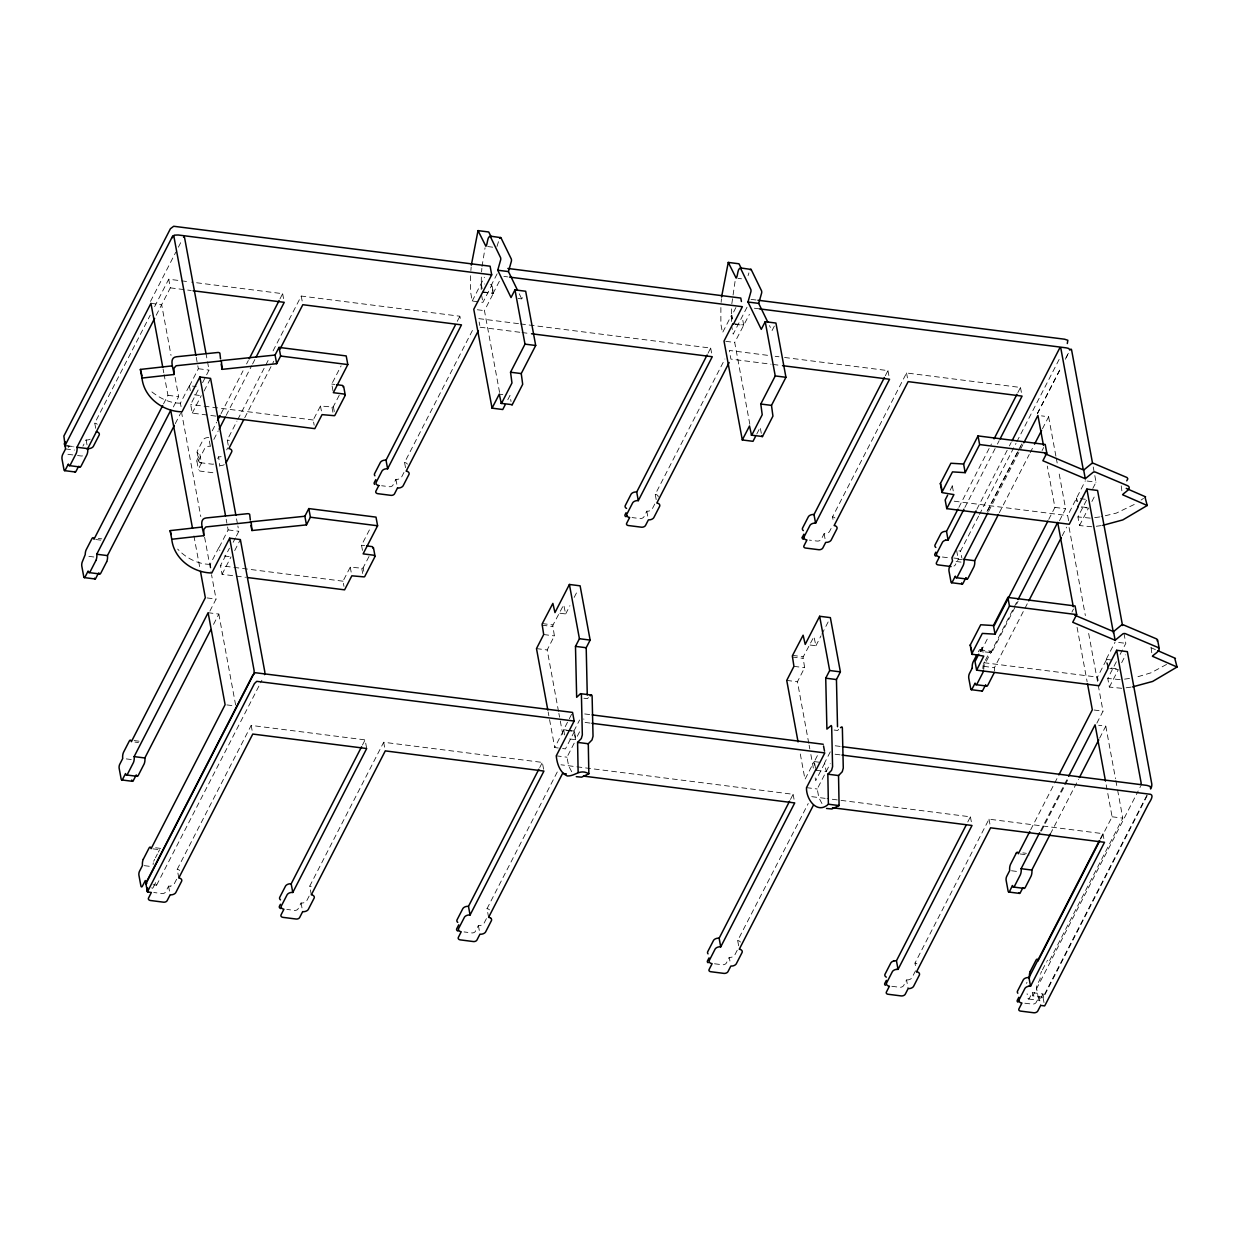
<?xml version="1.0" encoding="UTF-8"?>
<svg xmlns="http://www.w3.org/2000/svg" width="1239" height="1239" viewBox="0 0 1239 1239"><rect width="100%" height="100%" fill="white"/><g stroke="black" fill="none" stroke-linecap="round" stroke-linejoin="round"><path stroke-width="0.75" stroke-dasharray="5 3.75" d="M470.634 275.724L470.619 292.172L472.229 301L482.931 302.362L491.898 284.908L486.54 284.227M481.336 277.087L481.212 289.647M720.881 307.535L720.866 323.983L722.476 332.795L731.444 315.341L732.357 320.328M731.583 308.898L731.459 321.459M68.919 446.272L68.284 447.511M558.526 711.465L547.189 649.964L554.391 635.901L552.826 625.71A3.423 1.162 -82.8 0 1 552.95 625.106L563.714 604.802L565.665 613.955L556.745 612.825M808.773 743.276L797.436 681.76L804.638 667.697L803.073 657.522A3.423 1.162 -82.8 0 1 803.197 656.918L813.961 636.614L815.912 645.767L808.773 644.853M470.882 270.551L471.176 266.974M481.584 271.899L481.878 268.336M721.129 302.347L721.423 298.785M731.831 303.71L735.316 279.596M482.017 266.555L485.069 247.8M496.994 246.484L498.667 241.109M748.062 275.631L748.914 272.905M1139.911 787.648L1140.546 786.378M950.174 490.195L952.326 485.967L948.966 485.58M980.018 651.714L982.171 647.486L978.81 647.099M150.508 301.387L175.799 252.183M178.385 247.165L181.823 240.474M90.153 439.164A4.584 2.943 -10.5 0 1 87.814 439.922A4.507 2.896 -10.5 0 1 86.111 439.938L83.106 445.808A2.865 1.843 -10.5 0 1 82.889 446.133M95.713 428.322L94.753 423.134L150.229 315.202M154.627 306.622L168.721 279.209L189.613 281.873M156.222 315.264L170.316 287.851L168.721 279.209M163.533 403.883L167.946 395.303L164.121 374.658M173.367 406.95L178.648 396.666L174.838 376.021M181.049 406.624L180.414 403.171L189.381 385.716L196.227 386.583M189.443 386.057L198.348 368.726L196.242 357.328M175.257 423.661L180.538 413.392M215.772 416.103L192.277 413.114L190.682 404.472L199.649 387.017M202.577 382.696L205.813 376.393M206.619 374.813L209.05 370.074L207.3 360.58M192.277 413.114L201.245 395.659M204.11 390.982L210.584 378.375M208.741 437.63A4.553 2.927 -10.5 0 0 203.165 439.737L197.311 451.104A4.507 2.896 -10.5 0 0 197.14 452.235A4.584 2.943 -10.5 0 0 198.612 454.001L199.882 454.403L197.032 459.963A3.345 2.153 -10.5 0 0 198.782 462.488L212.194 464.191A2.865 1.843 -10.5 0 0 213.805 464.006M212.256 430.769L216.655 422.205M221.053 413.64L243.045 370.802M246.576 363.941L248.327 360.518M280.014 298.831L282.647 293.689L191.503 282.105M213.851 439.411L218.25 430.847M226.164 415.421L251.687 365.737M252.57 364.018L255.203 358.876M217.708 458.569L218.637 456.788L219.783 466.298M228.224 445.173L227.264 439.984L236.959 421.136M237.826 419.417L269.529 357.73M273.06 350.885L301.232 296.059L459.886 316.224L460.846 321.397M226.675 449.896L227.682 447.945M244.718 417.775L273.773 361.246M210.831 567.818L210.196 564.349L219.164 546.91L219.845 550.565M219.226 547.251L228.131 529.905L226.164 519.249M232.622 575.639L222.06 574.307L220.465 565.665L229.432 548.211M233.164 542.31L235.596 537.571M236.417 535.991L238.848 531.268L237.857 525.94M222.06 574.307L231.027 556.853M234.698 550.596L240.381 539.569M209.887 611.075L216.051 599.072L211.544 574.71M339.223 395.303L333.26 406.764A3.423 2.199 -10.5 0 1 332.764 407.058L320.467 405.989L313.219 420.006L314.179 425.194M154.674 859.293L153.992 860.625A4.507 1.533 -82.8 0 0 153.729 861.291M155.448 857.791L157.399 853.996M158.344 852.138L159.599 849.706M153.357 887.093L156.006 881.92L156.61 885.157L153.032 884.708M156.61 885.157L261.909 680.257M457.253 321.35L459.886 316.224M170.301 886.117A4.507 2.896 -10.5 0 1 168.597 886.133L165.546 892.018A2.865 1.843 -10.5 0 1 162.03 893.551L153.729 892.498M178.803 877.986L177.208 869.344L251.176 725.419L365.102 739.884L366.698 748.526M472.229 301L484.434 277.242M176.619 879.256L174.203 883.934A4.507 2.896 -10.5 0 1 172.593 885.374A4.584 2.943 -10.5 0 1 170.254 886.133M497.133 273.819L491.465 284.846L493.06 293.488L482.792 292.187L481.197 283.545L484.759 283.994M403.976 472.431L401.56 477.108A4.507 2.896 -10.5 0 1 399.949 478.548A4.584 2.943 -10.5 0 1 397.611 479.307A4.507 2.896 -10.5 0 1 395.953 479.307L392.918 485.177A2.865 1.843 -10.5 0 1 389.495 486.726L381.627 485.734M405.525 467.707L404.564 462.519L474.119 327.158M493.06 293.488L501.176 277.722M499.58 392.438L484.464 310.648L493.432 293.194L491.898 284.908M369.021 556.481L363.042 567.942A3.423 2.199 -10.5 0 1 362.547 568.252L350.25 567.168L343.002 581.199L343.962 586.372M518.165 298.46L521.743 298.909L523.307 295.842M362.454 745.026L365.102 739.884M309.13 896.107L306.714 900.784A4.507 2.896 -10.5 0 1 305.119 902.209A4.584 2.943 -10.5 0 1 302.781 902.968A4.507 2.896 -10.5 0 1 301.108 902.968L298.072 908.853A2.865 1.843 -10.5 0 1 294.65 910.402L286.782 909.411M311.314 894.821L309.719 886.179L383.687 742.254L542.341 762.419L543.936 771.061M565.665 613.955L569.909 605.685M574.168 597.415L577.56 590.786M708.027 353.223L710.675 348.082L520.395 323.906M735.92 307.52L731.862 315.403L732.512 318.857M747.009 307.241L733.178 334.158L731.8 326.74M654.765 504.056L652.256 508.919A4.507 2.896 -10.5 0 1 650.661 510.391A4.584 2.943 -10.5 0 1 648.307 511.165L646.82 511.196L643.955 516.756A3.345 2.153 -10.5 0 1 639.974 518.568L632.06 517.561M749.827 424.234L734.712 342.46L749.409 314.319M539.708 767.561L542.341 762.419M564.597 734.928L563.637 729.74L568.5 720.277M569.321 718.713L571.752 713.974M558.309 748L554.731 747.535L563.714 730.096L574.416 731.444L575.949 739.745L568.67 738.816M774.344 326.105L771.99 330.705L769.496 325.594M579.573 731.815L575.516 739.683L573.92 731.056L579.589 720.014M574.416 731.444L565.449 748.898L560.09 748.217M486.416 918.626L484.015 923.303A4.507 2.896 -10.5 0 1 482.405 924.743A4.584 2.943 -10.5 0 1 480.066 925.502A4.507 2.896 -10.5 0 1 478.378 925.518L475.358 931.387A2.865 1.843 -10.5 0 1 471.935 932.936L464.067 931.929M488.6 917.356L487.004 908.714L557.457 771.634M571.721 771.758L568.624 765.95L566.982 757.199L574.307 742.92M885.327 375.758L887.96 370.616L780.926 357.018M831.09 528.48L829.557 531.454A4.507 2.896 -10.5 0 1 827.962 532.909A4.584 2.943 -10.5 0 1 825.608 533.699L824.105 533.73L821.256 539.29A3.345 2.153 -10.5 0 1 817.275 541.087L809.361 540.096M815.912 645.767L821.008 635.839M821.86 634.182L828.659 620.94M790.482 799.434L793.115 794.292L560.973 764.788M815.603 768.521L814.317 761.598L818.375 753.715M830.269 751.872L824.601 762.914L826.196 771.556L815.494 770.193M824.663 763.255L815.696 780.709L814.751 775.583M958.847 507.401L991.417 444.011M1017.839 392.608L1020.487 387.466L906.545 372.985L832.531 516.911L833.166 520.365M821.968 803.553L818.871 797.746L817.229 788.995L825.375 773.136M826.196 771.556L830.238 763.673M737.22 950.251L734.712 955.13A4.507 2.896 -10.5 0 1 733.767 956.167A4.584 2.943 -10.5 0 1 730.762 957.36L729.043 957.375M964.84 507.479L996.543 445.792M997.426 444.073L999.176 440.65M976.89 509.198L1008.561 447.589M1009.429 445.901L1011.163 442.509M978.609 516.136L960.566 551.076L961.836 557.984M979.46 514.464L1015.995 443.376M1016.847 441.719L1060.15 357.467M987.018 511.506L1017.591 452.018M1018.443 450.361L1020.998 445.405M1037.306 413.671L1060.878 367.782M987.591 510.561L1019.263 448.952M1020.131 447.264L1021.865 443.872M1037.492 413.47L1061.018 367.689M1065.354 359.248L1068.792 352.557M988.614 511.382L1022.949 444.553M999.315 512.729L1029.253 454.481M1030.136 452.762L1033.667 445.916M1042.464 428.771L1048.628 416.784L1041.488 415.87M1042.076 450.578L1043.656 447.527M978.33 651.838L978.965 650.614A4.553 1.549 -82.8 0 1 980.963 651.373L991.665 652.721L1018.071 601.302M980.963 651.373L988.877 635.948M1048.752 519.389L1054.916 507.401L1047.296 466.096M984.556 661.905L983.828 663.33A4.507 1.533 -82.8 0 0 983.565 663.996M985.361 660.341L989.682 651.977A4.553 1.549 -82.8 0 1 991.665 652.736M983.751 669.447A4.507 1.533 -82.8 0 0 983.72 666.334L1017.188 601.209M1059.469 520.752L1065.617 508.749L1058.695 471.207M1068.622 520.798L1067.662 515.61L1085.333 480.809M994.452 670.826A4.584 1.564 -82.8 0 0 994.53 669.989A4.507 1.533 -82.8 0 0 994.421 667.682L1027.89 602.572M1062.226 535.759L1066.64 527.179M1091.9 526.776L1079.525 525.553L1077.93 516.911L1086.897 499.456M1092.798 488.476L1096.035 482.172L1094.626 474.568M1079.525 525.553L1088.492 508.098L1081.647 507.231M1091.9 501.501L1095.137 495.197M1071.921 612.097L1073.501 609.03M967.767 821.968L970.416 816.826L827.048 798.597M915.528 970.818L912.012 977.648A4.507 2.896 -10.5 0 1 911.052 978.702A4.584 2.943 -10.5 0 1 908.048 979.894L906.344 979.91M1107.743 667.635L1106.21 659.334L1115.115 641.988M1098.141 680.583L1097.506 677.129L1106.473 659.675L1107.434 664.863M1121.744 688.295L1109.37 687.072L1107.774 678.43L1116.742 660.976M1120.149 654.393L1125.817 643.351L1123.525 630.93M1030.678 829.743L1057.982 776.621M1121.682 662.679L1125.724 654.796M1109.37 687.072L1118.337 669.618L1109.788 668.533M1041.38 831.106L1068.684 777.984M1096.856 723.158L1103.02 711.155L1088.477 632.448M1100.294 838.803L1102.927 833.661L989.001 819.18L914.986 963.106L915.621 966.559M1026.465 983.379L1026.992 982.357M1100.635 839.051L1112.095 816.78L1105.854 782.986M1041.658 971.376L1040.977 972.723A4.507 1.533 -82.8 0 0 1040.698 973.42M1042.433 969.874L1046.583 961.789M1117.593 789.986L1122.797 818.143L1048.829 962.068A4.507 1.533 -82.8 0 0 1048.473 960.999A4.584 1.564 -82.8 0 0 1047.698 960.519A4.507 1.533 -82.8 0 0 1047.11 960.953M1147.175 795.686L1043.579 997.24L1032.877 995.893L1138.192 790.978M1146.911 795.268L1043.021 997.271L1044.616 1005.913M333.028 390.951L331.742 384.044L341.112 365.861M213.542 624.363L218.823 614.079L208.121 612.716M362.485 550.41L361.525 545.222L370.043 528.697M507.804 399.732L509.972 395.52L511.041 401.529M656.19 499.565L655.23 494.376L724.908 359.031M756.766 434.022L760.219 427.331L761.288 433.325M738.645 945.76L737.685 940.571L808.231 803.507M1066.067 357.699L1068.901 352.17M1040.497 831.013L1067.801 777.906M1050.316 834.079L1078.503 779.269M1099.628 738.15L1105.792 726.162L1098.668 725.264M1043.579 997.24L1042.99 994.003L1032.288 992.64L1029.439 998.185A3.345 1.146 -82.8 0 1 1027.89 998.092L1027.085 993.74M1042.99 994.003L1040.14 999.548A3.345 1.146 -82.8 0 1 1038.592 999.455L1036.594 988.614A2.865 0.976 -82.8 0 1 1037.182 984.742L1040.187 978.872A4.507 1.533 -82.8 0 1 1040.466 974.164M588.417 697.619L587.363 698.672L583.786 698.207M838.664 729.43L837.61 730.468L834.033 730.019M961.805 559.672L958.258 559.223L955.254 564.984A3.345 2.153 -10.5 0 1 953.999 566.037M1121.218 485.874L1121.93 491.279M1151.774 652.798L1151.062 647.393M1141.057 500.076L1143.489 498.388M1166.534 664.445L1151.046 672.792L1135.884 677.315M1134.227 504.474L1116.354 513.101L1101.13 516.725M1099.643 516.957L1093.015 517.856M1101.254 525.599L1094.61 526.498M1129.488 678.461L1122.859 679.375M1131.099 687.103L1124.454 688.017M1090.305 518.134L1077.93 516.911M1120.149 679.653L1107.774 678.43M313.219 420.006L190.682 404.472M343.002 581.199L220.465 565.665M487.701 246.546L493.06 247.227M737.948 278.341L741.526 278.806M751.051 299.373L757.943 300.241M503.855 276.39L507.603 276.87M754.381 308.232L759.538 308.883M482.73 291.831L493.432 293.194M732.977 323.642L743.679 325.005M735.176 324.262L743.741 325.346L742.146 316.704M477.325 309.75L484.464 310.648M725.791 341.314L734.712 342.46M518.491 323.658L478.533 318.593L479.803 325.501M767.545 355.314L729.306 350.451L730.902 359.093L771.045 364.204M775.18 356.29L779.006 356.77M170.316 287.851L191.209 290.515M480.128 327.22L520.086 332.3M521.991 332.548L529.595 333.508M772.966 364.436L780.601 365.412M150.941 303.338L161.659 304.701L171.013 355.376M499.271 394.157L502.833 394.622M331.742 384.044L334.886 384.446M1087.114 481.026L1096.035 482.172M198.348 368.726L209.05 370.074M1085.333 499.286L1076.412 498.14L1077.032 501.47M1081.523 506.89L1088.663 507.804M194.399 394.792L201.678 395.721M1054.916 507.401L1065.617 508.749M167.946 395.303L178.648 396.666M954.185 501.191L1067.662 515.61M180.414 403.171C169.124 403.294 158.809 397.688 150.368 390.657M958.924 550.875L960.566 551.076M953.705 557.999L962.626 559.13M67.448 445.808L73.659 446.598M942.399 557.008L949.461 557.906M64.955 445.684L73.875 446.83M201.694 463.076L200.207 462.643A4.584 2.943 -10.5 0 1 198.736 460.877L197.14 452.235M956.09 561.468L963.23 562.382M65.543 448.936L74.464 450.067M72.869 454.93L67.711 454.264A3.345 2.153 -10.5 0 1 66.705 453.846M77.546 455.534L81.185 455.983A2.865 1.843 -10.5 0 0 83.772 455.394M361.525 545.222L364.669 545.625M1118.678 642.452L1125.817 643.351M228.131 529.905L238.848 531.268M1106.21 659.334L1113.334 660.248M979.894 649.809L990.596 651.172M98.268 538.407L101.83 538.857M1111.306 668.084L1116.649 668.766M95.759 539.507L101.118 540.189M224.182 555.986L231.461 556.9M210.196 564.349C197.806 564.272 185.958 557.999 177.657 549.094M984.029 662.71L1097.506 677.129M983.72 666.334L994.421 667.682M88.883 556.357L94.241 557.039M236.324 576.12L245.554 577.281M542.295 623.573L552.997 624.936M792.542 655.385L803.244 656.747M542.016 625.184L552.718 626.547M792.263 656.98L802.965 658.343M543.689 634.538L554.391 635.901M793.936 666.35L804.638 667.697M1094.099 710.024L1103.02 711.155M207.13 597.941L216.051 599.072M536.487 648.601L547.189 649.964M786.734 680.412L797.436 681.76M584.7 713.943L590.337 714.655M835.225 745.785L840.398 746.436M590.058 723.065L584.436 722.352L583.786 718.899M835.101 754.21L840.274 754.861M563.637 729.74L567.075 730.174M568.778 730.391L573.92 731.056M814.317 761.598L821.163 762.465M1112.095 816.78L1122.797 818.143M226.892 704.914L234.032 705.827M556.265 755.836L566.982 757.199M806.512 787.648L817.229 788.995M811.762 796.662L825.143 798.365M1022.856 852.881L1026.434 853.33M134.106 740.566L139.449 741.247M1020.131 853.965L1029.051 855.096M134.943 742.099L138.505 742.548M1011.504 870.754L1018.644 871.667M126.301 758.903L131.659 759.584M155.649 847.77L161.008 848.452A4.507 1.533 -82.8 0 0 160.11 848.87M152.924 848.854L160.063 849.753M144.297 865.658L151.421 866.557M1028.587 999.006L1039.289 1000.369M714.516 963.772L722.43 964.763A3.345 2.153 -10.5 0 0 726.41 962.966L729.26 957.406L730.22 962.595M891.817 986.29L899.715 987.297A3.345 2.153 -10.5 0 0 903.696 985.485L906.561 979.941L908.156 988.583M1024.839 1003.203L1032.412 1004.148A3.345 2.153 -10.5 0 0 1036.098 1002.537L1039.103 996.776L1040.698 1005.418M1150.83 647.61L1156.095 649.917M519.249 293.782L521.743 298.909M1093.232 466.979L1094.285 472.663M1076.629 498.155L1077.264 501.609M1048.628 416.784L1055.907 456.2M1056.263 458.074L1057.301 463.711M1069.087 527.504L1085.364 615.582M1105.792 726.162L1115.518 778.727M1115.859 780.601L1117.237 788.112M1077.078 627.337L1087.13 681.698M1020.487 387.466L1021.432 392.655M1102.927 833.661L1103.887 838.849M952.326 485.967L953.612 492.89M982.171 647.486L983.456 654.393M956.663 550.581L958.258 559.223M1032.288 992.64L1032.877 995.893M906.545 372.985L907.831 379.893M989.001 819.18L990.596 827.822M887.96 370.616L888.921 375.804M970.416 816.826L971.376 821.999M824.105 533.73L825.391 540.653M814.565 765.206L813.961 761.892L804.994 779.346L800.146 753.188M809.129 745.166L809.826 748.976M810.864 754.551L813.465 768.66M710.675 348.082L711.945 355.004M793.115 794.292L794.726 802.934M646.82 511.196L648.09 518.119M481.553 294.944L482.931 302.362M558.882 713.37L559.579 717.18M560.291 720.99L563.218 736.849M548.18 712.007L548.877 715.817M549.574 719.627L554.731 747.535M395.922 479.323L397.208 486.23M478.378 925.518L479.648 932.425M333.384 406.655L334.344 411.844M363.166 567.849L363.817 571.303M331.99 407.352L332.95 412.541M361.773 568.546L362.733 573.719M301.232 296.059L302.192 301.232M383.687 742.254L385.283 750.896M320.467 405.989L321.428 411.162M350.25 567.168L351.21 572.356M282.647 293.689L283.932 300.597M205.891 352.991L206.944 358.69M236.541 518.847L237.532 524.174M301.077 902.983L302.672 911.625M209.376 441.084L210.336 446.272M189.381 385.716L190.651 392.624M251.176 725.419L252.446 732.326M199.882 454.403L201.477 463.045L198.627 468.605A3.345 2.153 -10.5 0 0 200.377 471.13L213.789 472.833A2.865 1.843 -10.5 0 0 215.4 472.648M196.893 461.14L198.488 469.782M181.421 411.673L200.811 516.617M204.621 537.23L211.203 572.836M218.823 614.079L235.813 706.06M163.083 369.036L163.78 372.784M193.919 535.868L199.804 567.725M86.111 439.938L87.071 445.126M168.566 886.148L170.161 894.79M982.93 668.812L982.899 668.022A4.584 1.564 -82.8 0 1 983.332 664.724M914.986 963.106A4.507 2.896 -10.5 0 1 916.891 963.772M737.685 940.571A4.507 2.896 -10.5 0 1 740.411 942.089M309.719 886.179A4.507 2.896 -10.5 0 1 311.19 886.597M487.004 908.714A4.507 2.896 -10.5 0 1 489.049 909.472A4.584 2.943 -10.5 0 1 489.498 909.891M177.208 869.344A4.507 2.896 -10.5 0 1 179.237 870.103A4.584 2.943 -10.5 0 1 179.686 870.506M153.156 887.449A3.345 1.146 -82.8 0 1 151.747 887.774M153.109 864.481A4.584 1.564 -82.8 0 1 153.326 862.824M198.736 460.877A4.507 2.896 -10.5 0 1 198.906 459.746L204.76 448.379A4.553 2.927 -10.5 0 1 210.336 446.272M224.259 464.656A4.584 2.943 -10.5 0 1 221.92 465.415A4.507 2.896 -10.5 0 1 220.232 465.43M832.531 516.911A4.507 2.896 -10.5 0 1 834.916 517.964M655.23 494.376A4.507 2.896 -10.5 0 1 657.166 495.042A4.553 2.927 -10.5 0 1 658.219 496.978M404.564 462.519A4.507 2.896 -10.5 0 1 406.593 463.278A4.584 2.943 -10.5 0 1 407.352 464.16M227.264 439.984A4.507 2.896 -10.5 0 1 229.308 440.743M221.146 456.602A4.584 2.943 -10.5 0 1 220.325 456.773A4.507 2.896 -10.5 0 1 218.637 456.788M94.753 423.134A4.507 2.896 -10.5 0 1 96.797 423.893A4.584 2.943 -10.5 0 1 97.231 424.311"/><path stroke-width="1.5" d="M172.376 365.861L140.379 369.423L141.974 378.065L173.971 374.503C174.064 369.842 168.117 357.854 176.279 356.786L218.11 352.465A3.02 1.951 -10.5 0 1 219.876 353.1L220.527 358.783M173.971 374.503L174.002 368.2L176.139 365.753L219.706 361.107A3.02 1.951 -10.5 0 1 221.471 361.742L222.137 369.346L276.669 363.693L280.618 356.042L279.023 347.4L346.208 355.934L347.818 364.576L333.337 392.686L344.008 394.033L345.232 395.334L334.855 415.406A3.423 2.199 -10.5 0 1 334.36 415.7L322.063 414.631L314.814 428.648L217.63 416.335M202.158 527.04L170.161 530.617L171.756 539.259L203.754 535.682C203.846 531.02 197.899 519.033 206.061 517.964L247.893 513.658A3.02 1.951 -10.5 0 1 249.659 514.293L250.324 519.977M203.754 535.682L203.8 529.378L205.922 526.947L249.488 522.3A3.02 1.951 -10.5 0 1 251.254 522.935L251.935 530.524L306.467 524.887L310.4 517.221L308.805 508.579L376.006 517.128L377.601 525.77L363.12 553.864L373.791 555.227L375.014 556.512L364.762 576.491A3.423 2.199 -10.5 0 1 364.142 576.894L351.845 575.81L344.597 589.841L247.413 577.529M336.822 384.679L342.63 385.468L343.342 387.28M366.605 545.872L372.412 546.662L373.125 548.474M471.316 265.192L478.022 230.624L488.724 231.987L491.093 236.695M721.563 297.004L728.269 262.42L738.971 263.783L741.34 268.491M1150.458 788.252L1150.288 786.471L1147.035 785.418L842.303 746.683M511.738 404.688L512.001 404.812A3.423 1.162 -82.8 0 0 512.234 404.719L522.688 384.307L521.247 373.574L535.697 345.495L525.677 291.242L514.975 289.88L511.026 297.546L497.737 270.226L500.711 259.71A3.02 1.038 -82.8 0 0 500.618 257.727L490.427 236.757C487.33 235.038 487.516 245.307 485.92 246.313L478.022 230.624M517.577 290.36L508.439 271.589L511.428 261.073A3.02 1.038 -82.8 0 0 511.335 259.09L500.897 237.656L489.947 236.091M761.815 435.927L762.155 436.608A3.423 1.162 -82.8 0 0 762.481 436.515L772.935 416.118L771.494 405.385L785.944 377.291L775.924 323.054L765.222 321.691L761.273 329.342L747.984 302.022L750.958 291.506A3.02 1.038 -82.8 0 0 750.865 289.539L740.674 268.553C737.577 266.85 737.763 277.118 736.167 278.125L728.269 262.42M767.824 322.171L758.686 303.385L761.675 292.869A3.02 1.038 -82.8 0 0 761.582 290.902L751.144 269.452L740.194 267.887M1157.427 641.244L1156.885 639.045L1123.618 624.952A3.02 1.951 -10.5 0 0 1121.45 625.091L1113.536 631.596L1115.131 640.238L1123.045 633.733A3.02 1.951 -10.5 0 1 1125.213 633.594L1157.753 647.362C1162.554 650.026 1153.354 654.471 1152.425 656.252L1177.05 667.016L1152.642 681.435L1132.57 686.886M162.743 367.162L150.941 303.338L76.973 447.264A4.507 1.533 -82.8 0 1 76.694 451.972A4.507 1.533 -82.8 0 1 76.199 453.428L70.391 464.733A4.507 1.533 -82.8 0 1 68.703 465.136A4.507 1.533 -82.8 0 1 68.346 464.067L65.326 469.937A2.865 0.976 -82.8 0 1 63.994 469.782L61.996 458.926A3.345 1.146 -82.8 0 1 62.693 454.481L65.543 448.936L63.87 436.035L170.424 228.719L173.692 226.272L490.102 266.199L491.697 274.841L473.763 309.285L492.053 408.158L502.755 409.52L505.218 404.735M65.466 444.662L65.032 445.699L65.961 445.823M302.672 911.625L299.668 917.495A2.865 1.843 -10.5 0 1 296.245 919.044L282.833 917.34A3.345 2.153 -10.5 0 1 281.083 914.8L283.932 909.24L282.662 908.853A4.584 2.943 -10.5 0 1 281.191 907.087A4.507 2.896 -10.5 0 1 281.346 905.941L287.216 894.573A4.553 2.927 -10.5 0 1 292.791 892.467L366.698 748.526L252.771 734.061L178.803 877.986A4.507 2.896 -10.5 0 1 180.863 878.761A4.584 2.943 -10.5 0 1 181.761 880.139A4.507 2.896 -10.5 0 1 181.606 881.27L175.799 892.576A4.507 2.896 -10.5 0 1 174.188 894.016A4.584 2.943 -10.5 0 1 171.849 894.775A4.507 2.896 -10.5 0 1 170.192 894.775L167.141 900.66A2.865 1.843 -10.5 0 1 163.641 902.193L150.151 900.459A3.345 2.153 -10.5 0 1 148.463 898.167L151.375 892.483L147.472 891.894L147.921 890.872L254.46 683.572L256.752 681.342L574.153 721.036L572.557 712.41L255.157 672.7L252.477 675.689L146.326 882.23L145.877 883.268L146.822 883.376M804.142 536.719L809.965 525.398A4.507 2.896 -10.5 0 1 810.91 524.376A4.584 2.943 -10.5 0 1 813.078 523.369A4.507 2.896 -10.5 0 1 815.587 523.199L889.556 379.258L782.521 365.66M95.961 560.4L90.153 571.706A4.507 1.533 -82.8 0 1 88.124 571.04L85.104 576.909A2.865 0.976 -82.8 0 1 83.772 576.785L81.774 565.96A3.345 1.131 -82.8 0 1 82.455 561.468L85.228 554.576A4.584 1.564 -82.8 0 1 86.157 549.853L91.996 538.531A4.553 1.549 -82.8 0 1 93.684 538.315A4.507 1.533 -82.8 0 1 93.978 539.275L162.665 405.587M106.662 561.763L100.855 573.068A4.507 1.533 -82.8 0 1 100.251 573.812A4.584 1.564 -82.8 0 1 99.399 573.781A4.507 1.533 -82.8 0 1 98.981 573.007M143.29 859.277L149.098 847.956A4.584 1.564 -82.8 0 1 151.143 848.638L225.111 704.697L208.121 612.716L134.137 756.611A4.507 1.533 -82.8 0 1 133.425 762.589L127.571 774.034A4.507 1.533 -82.8 0 1 125.867 774.483L125.542 773.585L122.676 779.145A3.345 1.131 -82.8 0 1 121.143 778.99L119.13 768.165A2.865 0.976 -82.8 0 1 119.734 764.308L122.738 758.454A4.507 1.533 -82.8 0 1 123.513 752.336L129.336 740.984A4.584 1.564 -82.8 0 1 131.38 741.665L205.349 597.725L200.501 571.473M1030.259 971.361L1036.083 960.039A4.584 1.564 -82.8 0 1 1038.127 960.721M1150.613 788.995L1151.248 787.741A3.175 1.084 -82.8 0 0 1151.774 783.9L1127.351 651.652L1116.649 650.289L1107.743 667.635M940.897 484.418L940.509 483.984A3.423 2.199 -10.5 0 1 940.37 483.597L950.886 463.247L963.601 464.021L978.02 435.911L1045.22 444.46L1046.816 453.102L1042.882 460.753L1085.287 478.719L1093.201 472.214A3.02 1.951 -10.5 0 1 1095.369 472.074L1127.908 485.843C1132.709 488.507 1123.51 492.952 1122.58 494.733L1147.206 505.497L1122.797 519.915L1102.725 525.367M1078.224 506.797L1069.257 524.252L946.766 508.64L953.922 494.609L942.105 492.626A3.423 2.199 -10.5 0 1 941.965 492.239L952.481 471.889L965.196 472.663L979.631 444.553L978.02 435.911M970.741 645.937L970.354 645.504A3.423 2.199 -10.5 0 1 970.214 645.116L980.73 624.766L993.446 625.54L1007.88 597.43L1075.065 605.964L1076.676 614.606L1072.726 622.272L1115.131 640.238M1108.069 668.317L1099.101 685.771L976.611 670.16L983.766 656.128L971.949 654.146A3.423 2.199 -10.5 0 1 971.81 653.758L982.326 633.408L995.041 634.182L1009.475 606.072L1007.88 597.43M947.618 495.213L945.171 499.998L946.766 508.64M1067.306 343.528L1067.848 340.276L1064.595 339.207L757.943 300.241M978.748 654.192L975.016 661.518L976.611 670.16M65.187 441.812L64.413 443.33A3.345 2.153 -10.5 0 0 65.109 445.204M64.955 445.684L172.608 236.215A3.175 1.084 -82.8 0 1 173.909 236.51L195.901 355.423M78.599 466.313L76.028 471.3A2.865 0.976 -82.8 0 1 74.805 471.501M87.257 449.478L154.612 318.408M95.976 560.353A4.507 1.533 -82.8 0 0 96.75 554.236L170.719 410.31L192.525 528.372M98.361 573.285L95.806 578.272A2.865 0.976 -82.8 0 1 94.474 578.148M106.678 561.716A4.507 1.533 -82.8 0 0 107.452 555.599L174.374 425.38M235.875 515.223L210.584 378.375L199.882 377.012L182.009 411.813C163.021 411.534 144.096 397.688 141.974 378.065M217.537 420.486L220.17 415.344M249.209 358.799L279.131 300.55M219.133 429.128L225.281 417.14M256.086 357.173L284.242 302.331L193.098 290.747M276.669 363.693L275.073 355.051L279.023 347.4M243.835 419.494L228.859 448.626A4.507 2.896 -10.5 0 1 230.919 449.401A4.584 2.943 -10.5 0 1 231.817 450.779A4.507 2.896 -10.5 0 1 231.678 451.91L226.071 462.828M279.937 349.243L302.827 304.701L461.481 324.866L387.621 468.807A4.553 2.927 -10.5 0 0 382.046 470.913L376.191 482.281A4.507 2.896 -10.5 0 0 376.021 483.411A4.584 2.943 -10.5 0 0 377.508 485.177L378.995 485.595M264.588 674.636A3.175 1.084 -82.8 0 0 264.805 671.817L240.381 539.569L229.664 538.206L211.792 572.991C192.804 572.712 173.878 558.882 171.756 539.259M306.467 524.887L304.871 516.245L308.805 508.579M145.908 883.794L253.561 674.295A3.175 1.084 -82.8 0 0 254.088 670.454L229.664 538.206M147.627 888.022L146.868 889.525A3.345 2.153 -10.5 0 0 148.014 891.646M375.804 479.617L374.317 482.498A3.345 2.153 -10.5 0 0 374.658 484.372M387.621 468.807L386.026 460.165L455.487 324.788M378.778 485.58L375.913 491.14A3.345 2.153 -10.5 0 0 377.678 493.664L391.09 495.368A2.865 1.843 -10.5 0 0 394.513 493.819L397.518 487.965M478.362 330.658L406.16 471.161A4.507 2.896 -10.5 0 1 408.204 471.92A4.584 2.943 -10.5 0 1 409.118 473.313A4.507 2.896 -10.5 0 1 408.963 474.444L403.155 485.75A4.507 2.896 -10.5 0 1 401.56 487.19A4.584 2.943 -10.5 0 1 399.206 487.949A4.507 2.896 -10.5 0 1 397.549 487.949M280.448 904.284L279.472 906.158A3.345 2.153 -10.5 0 0 280.68 908.543M292.776 892.467L291.18 883.825L361.587 746.745M587.271 694.893L586.202 647.734L590.136 640.083L580.115 585.83L569.398 584.467L554.964 612.593L552.873 603.393L542.248 623.759A3.423 1.162 -82.8 0 0 542.124 624.348L543.689 634.538L536.487 648.601L547.824 710.102M626.067 512.714L625.06 514.681A2.865 1.843 -10.5 0 0 626.082 516.725M707.144 354.943L636.707 492.022L638.302 500.664A4.507 2.896 -10.5 0 0 635.746 500.85A4.584 2.943 -10.5 0 0 633.625 501.841A4.507 2.896 -10.5 0 0 632.664 502.864L626.857 514.185A4.507 2.896 -10.5 0 0 626.888 515.842M638.302 500.664L712.27 356.724L531.5 333.756M732.977 323.642L724.01 341.097L742.3 439.953L753.002 441.316L755.465 436.546M733.473 324.045L742.378 306.699L509.477 277.102M576.274 776.667L581.602 777.163L588.835 773.771L588.293 743.756L592.01 739.931L593.032 736.26L592.118 696.287A3.02 1.038 -82.8 0 0 591.623 695.079L580.487 693.67L576.662 697.309L575.485 646.371L579.434 638.72L569.398 584.467M729.152 362.531L656.825 503.019A4.553 2.927 -10.5 0 1 659.69 506.193L653.851 517.561A4.507 2.896 -10.5 0 1 652.907 518.599A4.584 2.943 -10.5 0 1 649.902 519.807L648.415 519.838L645.55 525.398A3.345 2.153 -10.5 0 1 641.57 527.21L628.158 525.506A2.865 1.843 -10.5 0 1 626.655 523.323L629.66 517.468A4.507 2.896 -10.5 0 1 628.188 517.05A4.584 2.943 -10.5 0 1 626.872 515.827M458.755 924.821L456.773 928.692A3.345 2.153 -10.5 0 0 457.965 931.078M490.644 918.114A4.584 2.943 -10.5 0 1 491.558 919.508A4.507 2.896 -10.5 0 1 491.418 920.639L485.611 931.945A4.507 2.896 -10.5 0 1 484 933.385A4.584 2.943 -10.5 0 1 481.661 934.144A4.507 2.896 -10.5 0 1 479.973 934.16L476.953 940.014A2.865 1.843 -10.5 0 1 473.53 941.578L460.118 939.859A3.345 2.153 -10.5 0 1 458.368 937.334L461.218 931.774L459.948 931.387A4.584 2.943 -10.5 0 1 458.476 929.606A4.507 2.896 -10.5 0 1 458.647 928.476L464.501 917.108A4.553 2.927 -10.5 0 1 468.574 915.001A4.507 2.896 -10.5 0 1 470.077 915.001L468.481 906.359L538.826 769.28M470.077 915.001L543.936 771.061L385.283 750.896L311.314 894.821A4.507 2.896 -10.5 0 1 313.374 895.596A4.584 2.943 -10.5 0 1 314.272 896.974A4.507 2.896 -10.5 0 1 314.133 898.105L308.31 909.426A4.507 2.896 -10.5 0 1 306.714 910.851A4.584 2.943 -10.5 0 1 304.376 911.61A4.507 2.896 -10.5 0 1 302.719 911.61M574.153 721.036L556.265 755.836C556.931 763.41 559.858 772.609 567.292 775.986C575.469 776.264 579.697 768.49 588.835 773.771M802.345 537.215L803.91 534.179M884.445 377.477L813.992 514.557L815.587 523.199M1000.059 438.947L1022.082 396.108L908.156 381.627L834.126 525.553A4.553 2.927 -10.5 0 1 836.975 528.728L831.152 540.096A4.507 2.896 -10.5 0 1 830.207 541.133A4.584 2.943 -10.5 0 1 827.203 542.326L825.701 542.372L822.851 547.932A3.345 2.153 -10.5 0 1 818.871 549.729L805.458 548.025A2.865 1.843 -10.5 0 1 803.941 545.857L806.961 539.987A4.507 2.896 -10.5 0 1 805.489 539.584A4.584 2.943 -10.5 0 1 804.173 538.361A4.507 2.896 -10.5 0 1 804.157 536.735M837.518 726.704L836.449 679.545L840.383 671.879L830.362 617.626L819.645 616.279L805.211 644.404L803.12 635.204L792.495 655.555A3.423 1.162 -82.8 0 0 792.371 656.159L793.936 666.35L786.734 680.412L798.071 741.913M815.494 770.193L806.512 787.648C805.908 798.861 816.966 814.844 828.38 804.219L827.838 774.189L831.539 770.379L832.577 766.693L831.663 726.735A3.02 1.038 -82.8 0 0 831.168 725.527L826.909 729.105L825.732 678.182L829.681 670.516L819.645 616.279M709.064 957.855L707.5 960.875A2.865 1.843 -10.5 0 0 708.119 962.734M813.357 805.304L739.28 949.213A4.553 2.927 -10.5 0 1 742.13 952.404L736.307 963.756A4.507 2.896 -10.5 0 1 734.712 965.227A4.584 2.943 -10.5 0 1 732.357 966.002L730.855 966.048L728.005 971.608A3.345 2.153 -10.5 0 1 724.025 973.405L710.613 971.701A2.865 1.843 -10.5 0 1 709.095 969.518L712.115 963.663A4.507 2.896 -10.5 0 1 710.071 962.904A4.584 2.943 -10.5 0 1 709.157 961.51A4.507 2.896 -10.5 0 1 709.327 960.411L715.12 949.074A4.507 2.896 -10.5 0 1 716.715 947.634A4.584 2.943 -10.5 0 1 719.054 946.875A4.507 2.896 -10.5 0 1 720.711 946.875L719.147 938.217L789.599 801.137M720.742 946.859L794.726 802.934L583.507 776.094M815.912 770.24L824.833 752.909L591.932 723.297M935.848 552.145L934.856 554.065A2.865 1.843 -10.5 0 0 935.956 556.125M945.558 540.219A4.507 2.896 -10.5 0 1 948.067 540.049L946.519 531.392L957.964 509.121M994.065 438.869L1016.956 394.312M948.114 540.034L963.957 509.198M976.038 510.855L951.924 557.782L952.528 561.019L949.678 566.564A3.345 1.146 -82.8 0 0 948.981 571.009L950.979 581.865A2.865 0.976 -82.8 0 0 952.311 582.02L955.315 576.15A4.507 1.533 -82.8 0 0 955.687 577.219M1012.031 440.821L1059.593 348.298A3.175 1.084 -82.8 0 1 1060.894 348.593L1083.227 469.411M955.672 577.219A4.584 1.564 -82.8 0 0 956.446 577.699A4.507 1.533 -82.8 0 0 957.36 576.816L963.183 565.511A4.507 1.533 -82.8 0 0 963.957 559.347L987.731 513.085M1023.832 442.834L1037.926 415.421L1043.47 445.451M965.893 577.761L963.013 583.383A2.865 0.976 -82.8 0 1 961.681 583.228L961.619 582.888M966.188 578.117A4.507 1.533 -82.8 0 0 968.062 578.179L973.885 566.858A4.507 1.533 -82.8 0 0 974.659 560.709L998.433 514.448M1034.534 444.197L1041.581 430.491M976.642 655.121L973.126 661.967A4.584 1.564 -82.8 0 0 972.197 666.659L972.321 668.162M972.29 667.991L969.44 673.551A3.345 1.131 -82.8 0 0 968.743 678.043L970.756 688.869A2.865 0.976 -82.8 0 0 972.073 688.992L975.093 683.123A4.507 1.533 -82.8 0 0 977.122 683.789L982.945 672.483A4.507 1.533 -82.8 0 0 983.441 671.073M994.174 625.664L1047.884 521.108M1018.071 599.506L1057.688 522.393L1073.284 606.723M985.671 684.733L982.775 690.355A2.865 0.976 -82.8 0 1 981.706 690.835M1028.773 600.869L1061.358 537.463M1077.945 506.441L1086.866 489.095L1097.568 490.458L1122.519 625.494M886.365 980.374L884.801 983.41A2.865 1.843 -10.5 0 0 885.42 985.268M966.017 825.391L896.447 960.752L898.043 969.394A4.507 2.896 -10.5 0 0 896.308 969.425M898.043 969.394L972.011 825.468L832.469 807.735M1029.795 831.462L1018.35 853.733A4.584 1.564 -82.8 0 0 1016.305 853.082M1058.865 774.917L1092.318 709.808L1087.47 683.572M1012.48 885.498L1009.661 891.228A3.345 1.131 -82.8 0 1 1008.112 891.073L1006.114 880.248A2.865 0.976 -82.8 0 1 1006.703 876.391L1009.723 870.537A4.507 1.533 -82.8 0 1 1010.497 864.419L1016.305 853.067M1022.794 887.852L1020.363 892.591A3.345 1.131 -82.8 0 1 1018.954 892.839M1018.845 997.271L1017.312 1000.26A2.865 1.843 -10.5 0 0 1017.993 1002.15M1028.835 986.259A4.507 2.896 -10.5 0 1 1030.523 986.244L1028.959 977.586L1099.411 840.522M1029.036 978.392L1029.485 977.509A4.507 1.533 -82.8 0 1 1029.361 976.022A4.584 1.564 -82.8 0 1 1029.594 973.544A4.507 1.533 -82.8 0 1 1030.259 971.407M1038.127 960.705L1099.767 840.77M1030.554 986.229L1104.522 842.303L990.596 827.822L916.581 971.748M131.768 779.997L131.845 780.353A3.345 1.131 -82.8 0 0 133.378 780.493L136.244 774.948L136.553 775.846A4.507 1.533 -82.8 0 0 138.272 775.397L144.111 764.014A4.553 1.549 -82.8 0 0 144.948 760.096A4.507 1.533 -82.8 0 0 144.839 757.974L210.893 629.505M492.053 408.158L499.271 394.157L501.299 403.449A3.423 1.162 -82.8 0 0 501.516 403.356L511.97 382.959L510.545 372.227L524.995 344.132L514.975 289.88M742.3 439.953L749.518 425.968L751.546 435.245A3.423 1.162 -82.8 0 0 751.763 435.168L762.217 414.755L760.792 404.022L775.242 375.928L765.222 321.691M1012.511 885.668L1012.836 886.566A4.507 1.533 -82.8 0 0 1014.54 886.117L1020.378 874.734A4.507 1.533 -82.8 0 0 1021.122 868.694L1039.614 832.716M1068.668 776.187L1095.09 724.8L1105.498 781.112M1023.538 887.929A4.584 1.564 -82.8 0 0 1024.328 888.394A4.507 1.533 -82.8 0 0 1025.257 887.48L1031.096 876.097A4.507 1.533 -82.8 0 0 1031.824 870.057L1050.316 834.079M1079.386 777.55L1098.761 739.869M171.617 238.136L174.296 235.147L178.168 234.992L491.697 274.841M499.627 238.384L500.649 237.454M750.122 269.777L750.896 269.25M1126.762 480.825L1127.831 478.796L1127.041 477.542L1093.774 463.448A3.02 1.951 -10.5 0 0 1091.605 463.572L1083.691 470.077L1085.287 478.719M578.133 772.408L577.591 742.393L581.292 738.568L582.33 734.897L581.416 694.924A3.02 1.038 -82.8 0 0 580.921 693.732L580.704 693.639M826.521 808.463L831.849 808.974L839.082 805.567L838.54 775.552L842.257 771.742L843.279 768.056L842.365 728.083A3.02 1.038 -82.8 0 0 841.87 726.89L840.491 727.649M590.244 695.853L591.406 695.002M1145.053 497.273L1147.206 505.497M1174.897 658.792L1177.05 667.016M762.481 436.515L751.268 435.137M220.542 360.704L275.073 355.051M250.324 521.882L304.871 516.245M507.882 268.46L740.783 298.057L741.418 301.511M497.737 270.226L508.439 271.589M747.984 302.022L758.686 303.385M759.538 308.883L1066.19 347.849L1068.792 348.469L1069.784 350.033M524.995 344.132L535.697 345.495M775.242 375.928L785.944 377.291M510.545 372.227L521.247 373.574M760.792 404.022L771.494 405.385M979.631 444.553L1046.816 453.102M280.618 356.042L347.818 364.576M501.021 403.341L512.296 404.673M963.957 559.347L974.659 560.709M76.973 447.264L87.675 448.626A4.507 2.896 -10.5 0 0 89.44 448.549A4.584 2.943 -10.5 0 0 91.748 447.806A4.507 2.896 -10.5 0 0 93.343 446.381L99.166 435.059A4.507 2.896 -10.5 0 0 99.306 433.944A4.584 2.943 -10.5 0 0 98.392 432.535A4.507 2.896 -10.5 0 0 96.363 431.807M951.056 566.548L938.062 564.891A2.865 1.843 -10.5 0 1 936.452 562.707L939.472 556.838A4.507 2.896 -10.5 0 1 938 556.419A4.584 2.943 -10.5 0 1 936.684 555.196A4.507 2.896 -10.5 0 1 936.684 553.585L942.476 542.248A4.507 2.896 -10.5 0 1 943.437 541.226A4.584 2.943 -10.5 0 1 945.589 540.204M956.167 577.684L966.869 579.047M69.183 465.601L79.885 466.964M951.552 582.717L962.254 584.08M64.583 470.634L75.285 471.997M310.4 517.221L377.601 525.77M1009.475 606.072L1076.676 614.606M96.75 554.236L107.452 555.599M975.929 684.671L986.631 686.034M88.96 572.588L99.662 573.936M579.434 638.72L590.136 640.083M829.681 670.516L840.383 671.879M971.33 689.689L982.031 691.052M84.36 577.606L95.062 578.969M575.485 646.371L586.202 647.734M825.732 678.182L836.449 679.545M592.211 714.903L823.238 744.267M841.993 755.078L1148.646 794.06C1155.491 793.889 1149.993 801.323 1148.522 803.91L1045.22 1004.906L1044.616 1005.913L1040.698 1005.418L1037.693 1011.179A3.345 2.153 -10.5 0 1 1034.007 1012.79L1020.502 1011.086A2.865 1.843 -10.5 0 1 1018.907 1008.902L1021.927 1003.032A4.507 2.896 -10.5 0 1 1019.883 1002.274A4.584 2.943 -10.5 0 1 1018.969 1000.88M577.591 742.393L588.293 743.756M827.838 774.189L838.54 775.552M828.38 804.219L839.082 805.567M566.378 773.91L562.583 773.43L488.6 917.356A4.507 2.896 -10.5 0 1 490.659 918.13M1021.122 868.694L1031.824 870.057M134.137 756.611L144.839 757.974M1013.332 887.031L1024.034 888.394M126.363 774.948L137.064 776.311M1008.794 892.034L1019.496 893.396M121.809 779.951L132.527 781.313M1044.818 453.613L1083.691 470.077M1074.662 615.133L1113.536 631.596M1126.251 488.398L1145.61 496.854M1157.861 650.692L1175.455 658.374M142.02 375.897L140.379 369.423M171.044 534.52L170.161 530.617M1157.598 639.851L1159.208 648.493M1092.535 463.231L1071.596 349.956A3.175 1.084 -82.8 0 0 1070.295 349.661M1086.866 489.095L1113.474 633.114M1116.649 650.289L1141.073 782.537A3.175 1.084 -82.8 0 1 1140.98 784.798M963.601 464.021L965.196 472.663M993.446 625.54L995.041 634.182M941.222 486.153L942.182 491.325M971.066 647.656L972.336 654.579M940.339 483.473L941.934 492.115M970.183 644.992L971.779 653.634M823.548 745.986L824.508 751.175M343.652 386.398L345.247 395.04M373.435 547.592L375.045 556.218M221.192 364.158L222.137 369.346M250.975 525.351L251.935 530.524M205.891 352.991L184.611 237.873A3.175 1.084 -82.8 0 0 183.542 237.299M199.882 377.012L225.513 515.672M147.472 891.894L145.304 880.557L142.454 886.102A3.345 1.146 -82.8 0 1 140.921 886.009L138.907 875.168A2.865 0.976 -82.8 0 1 139.496 871.296L142.5 865.426A4.507 1.533 -82.8 0 1 142.408 863.118A4.584 1.564 -82.8 0 1 143.29 859.246M893.892 960.937A4.507 2.896 -10.5 0 1 896.416 960.767M893.923 960.922A4.584 2.943 -10.5 0 0 891.77 961.944A4.507 2.896 -10.5 0 0 890.81 962.966L885.002 974.272A4.507 2.896 -10.5 0 0 885.018 975.914A4.584 2.943 -10.5 0 0 885.327 976.378M886.334 977.137A4.584 2.943 -10.5 0 1 885.777 976.797M719.116 938.233A4.507 2.896 -10.5 0 0 716.591 938.403A4.584 2.943 -10.5 0 0 714.485 939.41A4.507 2.896 -10.5 0 0 713.525 940.432L707.701 951.738A4.507 2.896 -10.5 0 0 707.732 953.38A4.584 2.943 -10.5 0 0 708.027 953.86M1028.959 977.586A4.507 2.896 -10.5 0 0 1026.45 977.772A4.584 2.943 -10.5 0 0 1024.281 978.779A4.507 2.896 -10.5 0 0 1023.321 979.801L1017.513 991.107A4.507 2.896 -10.5 0 0 1017.529 992.749A4.584 2.943 -10.5 0 0 1017.839 993.229M280.494 899.855A4.584 2.943 -10.5 0 1 279.58 898.445A4.507 2.896 -10.5 0 1 279.751 897.299L285.605 885.931A4.553 2.927 -10.5 0 1 291.196 883.825M457.78 922.389A4.584 2.943 -10.5 0 1 456.881 920.98A4.507 2.896 -10.5 0 1 457.052 919.834L462.906 908.466A4.553 2.927 -10.5 0 1 468.481 906.359M1018.985 1000.911A4.507 2.896 -10.5 0 1 1019.124 999.78L1024.932 988.443A4.507 2.896 -10.5 0 1 1026.527 987.003A4.584 2.943 -10.5 0 1 1028.866 986.244M916.566 971.748A4.553 2.927 -10.5 0 1 919.431 974.923L913.608 986.29A4.507 2.896 -10.5 0 1 912.012 987.762A4.584 2.943 -10.5 0 1 909.643 988.536L908.156 988.583L905.306 994.127A3.345 2.153 -10.5 0 1 901.311 995.939L887.898 994.236A2.865 1.843 -10.5 0 1 886.396 992.052L889.416 986.198A4.507 2.896 -10.5 0 1 887.372 985.439A4.584 2.943 -10.5 0 1 886.458 984.045A4.507 2.896 -10.5 0 1 886.613 982.945L892.405 971.593A4.507 2.896 -10.5 0 1 894.016 970.168A4.584 2.943 -10.5 0 1 896.355 969.409M87.69 448.626A4.507 1.533 -82.8 0 1 86.916 454.728L81.093 466.096A4.507 1.533 -82.8 0 1 79.404 466.499M935.832 547.437A4.584 2.943 -10.5 0 1 934.918 546.043A4.507 2.896 -10.5 0 1 935.058 544.912L940.881 533.606A4.507 2.896 -10.5 0 1 942.476 532.166A4.584 2.943 -10.5 0 1 944.815 531.407A4.507 2.896 -10.5 0 1 946.472 531.407M803.368 539.259A2.865 1.843 -10.5 0 1 802.345 537.215M803.321 530.602A4.584 2.943 -10.5 0 1 802.407 529.192A4.507 2.896 -10.5 0 1 802.547 528.077L808.37 516.756A4.507 2.896 -10.5 0 1 809.965 515.316A4.584 2.943 -10.5 0 1 812.304 514.557A4.507 2.896 -10.5 0 1 813.961 514.572M626.593 508.408A4.507 2.896 -10.5 0 1 626.02 508.067A4.584 2.943 -10.5 0 1 625.106 506.658A4.507 2.896 -10.5 0 1 625.277 505.558L631.069 494.222A4.507 2.896 -10.5 0 1 632.664 492.797A4.584 2.943 -10.5 0 1 635.003 492.038A4.507 2.896 -10.5 0 1 636.676 492.038M374.89 475.776A4.584 2.943 -10.5 0 1 374.426 474.769A4.507 2.896 -10.5 0 1 374.596 473.639L380.45 462.271A4.553 2.927 -10.5 0 1 386.041 460.165M994.143 672.436A4.507 1.533 -82.8 0 1 993.647 673.846L987.839 685.152A4.507 1.533 -82.8 0 1 986.383 685.864"/></g></svg>
